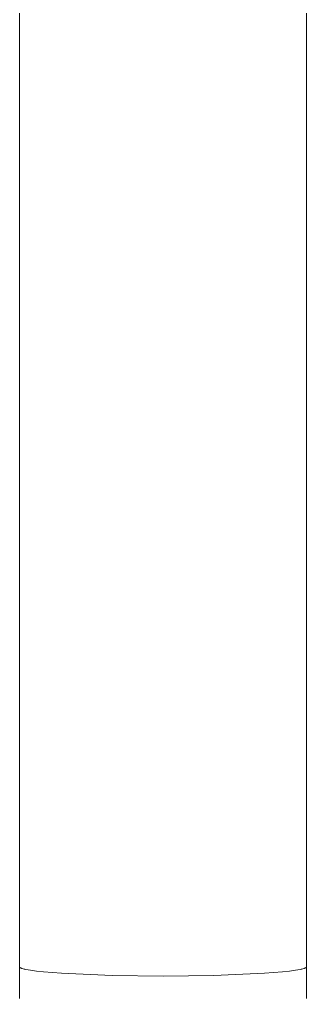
# Model space of a CAD drawing. Header units: inches. Extents: x -7 to 144, y -3 to 95.
# Drawn here: x 18.457 to 19.638, y 67.664 to 71.694 of the extents above; entities that cross this region are included whole.
import ezdxf

# ---------------------------------------------------------------- set-up
doc = ezdxf.new("R2010")
doc.units = ezdxf.units.IN
doc.layers.add('ZANO_R', color=7, linetype='Continuous', lineweight=0)

msp = doc.modelspace()

# ---------------------------------------------------------------- linework, layer by layer
at = {"layer": 'ZANO_R'}
for p, q in [((18.45711, 74.21692), (18.45711, 67.79411)), ((19.63821, 74.21692), (19.63821, 67.79411)), ((18.45707, 69.03776), (18.45707, 69.05437)), ((19.63824, 69.03776), (19.63824, 69.05437)), ((18.45711, 67.79405), (18.45711, 67.79411)), ((18.45711, 67.79399), (18.45711, 67.79405)), ((18.45711, 67.79393), (18.45711, 67.79399)), ((18.45712, 67.79387), (18.45711, 67.79393)), ((18.45711, 67.72078), (18.45711, 67.79367)), ((18.45712, 67.79381), (18.45712, 67.79387)), ((18.45713, 67.79375), (18.45712, 67.79381)), ((18.45714, 67.79369), (18.45713, 67.79375)), ((18.45716, 67.79363), (18.45714, 67.79369)), ((18.45717, 67.79357), (18.45716, 67.79363)), ((18.45719, 67.79351), (18.45717, 67.79357)), ((18.4572, 67.79346), (18.45719, 67.79351)), ((18.45722, 67.7934), (18.4572, 67.79346)), ((18.45724, 67.79334), (18.45722, 67.7934)), ((18.45726, 67.79329), (18.45724, 67.79334)), ((18.45728, 67.79323), (18.45726, 67.79329)), ((18.45731, 67.79318), (18.45728, 67.79323)), ((18.45733, 67.79312), (18.45731, 67.79318)), ((18.45736, 67.79307), (18.45733, 67.79312)), ((18.45738, 67.79302), (18.45736, 67.79307)), ((18.45741, 67.79296), (18.45738, 67.79302)), ((18.45744, 67.79291), (18.45741, 67.79296)), ((18.45747, 67.79286), (18.45744, 67.79291)), ((18.45753, 67.79275), (18.45747, 67.79286)), ((18.4576, 67.79265), (18.45753, 67.79275)), ((18.45767, 67.79255), (18.4576, 67.79265)), ((18.45774, 67.79246), (18.45767, 67.79255)), ((18.45782, 67.79236), (18.45774, 67.79246)), ((18.45793, 67.79223), (18.45782, 67.79236)), ((18.45804, 67.7921), (18.45793, 67.79223)), ((18.45816, 67.79198), (18.45804, 67.7921)), ((18.45828, 67.79185), (18.45816, 67.79198)), ((18.4584, 67.79173), (18.45828, 67.79185)), ((18.45853, 67.79162), (18.4584, 67.79173)), ((18.45866, 67.79151), (18.45853, 67.79162)), ((18.45879, 67.7914), (18.45866, 67.79151)), ((18.45893, 67.79129), (18.45879, 67.7914)), ((18.45907, 67.79119), (18.45893, 67.79129)), ((18.45935, 67.79099), (18.45907, 67.79119)), ((18.45963, 67.7908), (18.45935, 67.79099)), ((18.45993, 67.79061), (18.45963, 67.7908)), ((18.46035, 67.79036), (18.45993, 67.79061)), ((18.46078, 67.79012), (18.46035, 67.79036)), ((18.46121, 67.78988), (18.46078, 67.79012)), ((18.46165, 67.78966), (18.46121, 67.78988)), ((18.46209, 67.78945), (18.46165, 67.78966)), ((18.46254, 67.78924), (18.46209, 67.78945)), ((18.46344, 67.78885), (18.46254, 67.78924)), ((18.46466, 67.78837), (18.46344, 67.78885)), ((18.46588, 67.78792), (18.46466, 67.78837)), ((18.46712, 67.7875), (18.46588, 67.78792)), ((18.46836, 67.7871), (18.46712, 67.7875)), ((18.47182, 67.78609), (18.46836, 67.7871)), ((19.62695, 67.7871), (19.62349, 67.78609)), ((19.62819, 67.7875), (19.62695, 67.7871)), ((19.62943, 67.78792), (19.62819, 67.7875)), ((19.63066, 67.78837), (19.62943, 67.78792)), ((19.63187, 67.78885), (19.63066, 67.78837)), ((19.63277, 67.78924), (19.63187, 67.78885)), ((19.63322, 67.78945), (19.63277, 67.78924)), ((19.63366, 67.78966), (19.63322, 67.78945)), ((19.6341, 67.78988), (19.63366, 67.78966)), ((19.63454, 67.79012), (19.6341, 67.78988)), ((19.63496, 67.79036), (19.63454, 67.79012)), ((19.63539, 67.79061), (19.63496, 67.79036)), ((19.63568, 67.7908), (19.63539, 67.79061)), ((19.63597, 67.79099), (19.63568, 67.7908)), ((19.63625, 67.79119), (19.63597, 67.79099)), ((19.63639, 67.79129), (19.63625, 67.79119)), ((19.63652, 67.7914), (19.63639, 67.79129)), ((19.63665, 67.79151), (19.63652, 67.7914)), ((19.63678, 67.79162), (19.63665, 67.79151)), ((19.63691, 67.79174), (19.63678, 67.79162)), ((19.63704, 67.79185), (19.63691, 67.79174)), ((19.63716, 67.79198), (19.63704, 67.79185)), ((19.63727, 67.7921), (19.63716, 67.79198)), ((19.63739, 67.79223), (19.63727, 67.7921)), ((19.6375, 67.79236), (19.63739, 67.79223)), ((19.63757, 67.79246), (19.6375, 67.79236)), ((19.63765, 67.79256), (19.63757, 67.79246)), ((19.63771, 67.79265), (19.63765, 67.79256)), ((19.63778, 67.79276), (19.63771, 67.79265)), ((19.63784, 67.79286), (19.63778, 67.79276)), ((19.63787, 67.79291), (19.63784, 67.79286)), ((19.6379, 67.79296), (19.63787, 67.79291)), ((19.63793, 67.79302), (19.6379, 67.79296)), ((19.63796, 67.79307), (19.63793, 67.79302)), ((19.63798, 67.79312), (19.63796, 67.79307)), ((19.63801, 67.79318), (19.63798, 67.79312)), ((19.63803, 67.79323), (19.63801, 67.79318)), ((19.63805, 67.79329), (19.63803, 67.79323)), ((19.63807, 67.79334), (19.63805, 67.79329)), ((19.63809, 67.7934), (19.63807, 67.79334)), ((19.63811, 67.79346), (19.63809, 67.7934)), ((19.63813, 67.79351), (19.63811, 67.79346)), ((19.63814, 67.79357), (19.63813, 67.79351)), ((19.63816, 67.79363), (19.63814, 67.79357)), ((19.63817, 67.79369), (19.63816, 67.79363)), ((19.63818, 67.79375), (19.63817, 67.79369)), ((19.63819, 67.79381), (19.63818, 67.79375)), ((19.6382, 67.79387), (19.63819, 67.79381)), ((19.63821, 67.79399), (19.6382, 67.79393)), ((19.6382, 67.79393), (19.6382, 67.79387)), ((19.63821, 67.79411), (19.63821, 67.79405)), ((19.63821, 67.79405), (19.63821, 67.79399)), ((19.63821, 67.72078), (19.63821, 67.79367)), ((18.47531, 67.78518), (18.47182, 67.78609)), ((18.47882, 67.78436), (18.47531, 67.78518)), ((18.48235, 67.78361), (18.47882, 67.78436)), ((18.49204, 67.78177), (18.48235, 67.78361)), ((18.50177, 67.78017), (18.49204, 67.78177)), ((18.52646, 67.77683), (18.50177, 67.78017)), ((18.55622, 67.77363), (18.52646, 67.77683)), ((18.6298, 67.76776), (18.55622, 67.77363)), ((18.83864, 67.75876), (18.6298, 67.76776)), ((19.04766, 67.75617), (18.83864, 67.75876)), ((19.25667, 67.75876), (19.04766, 67.75617)), ((19.46551, 67.76776), (19.25667, 67.75876)), ((19.5391, 67.77363), (19.46551, 67.76776)), ((19.56885, 67.77683), (19.5391, 67.77363)), ((19.59354, 67.78017), (19.56885, 67.77683)), ((19.60328, 67.78177), (19.59354, 67.78017)), ((19.61296, 67.78361), (19.60328, 67.78177)), ((19.61649, 67.78436), (19.61296, 67.78361)), ((19.62, 67.78518), (19.61649, 67.78436)), ((19.62349, 67.78609), (19.62, 67.78518)), ((18.45711, 67.66413), (18.45711, 67.72078)), ((19.63821, 67.66413), (19.63821, 67.72078))]:
    msp.add_line(p, q, dxfattribs=at)

doc.saveas('drawing.dxf')
